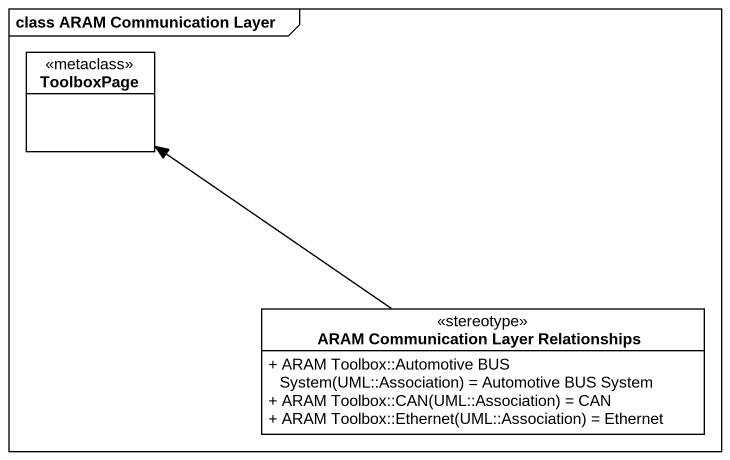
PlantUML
@startuml
mainframe class ARAM Communication Layer
hide circle
hide empty members
skinparam classAttributeIconSize 0
class ToolboxPage <<metaclass>>
class "ARAM Communication Layer Relationships" as ARAM_Communication_Layer <<stereotype>> {
  {field} + ARAM Toolbox::Automotive BUS System(UML::Association) = Automotive BUS System
  {field} + ARAM Toolbox::CAN(UML::Association) = CAN
  {field} + ARAM Toolbox::Ethernet(UML::Association) = Ethernet
}
ARAM_Communication_Layer -up-> ToolboxPage
@enduml
